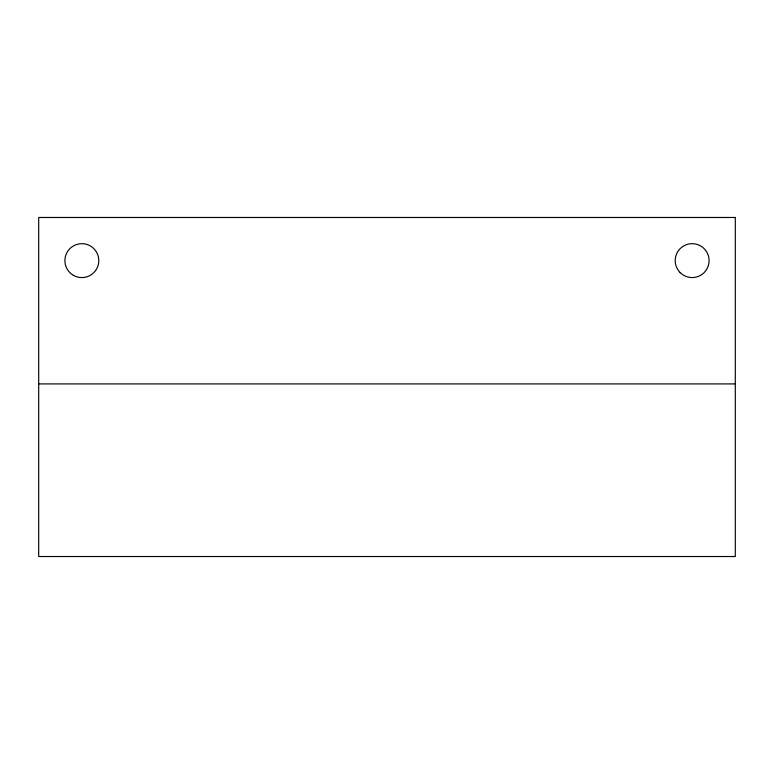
<?xml version="1.0" encoding="UTF-8"?>
<svg xmlns="http://www.w3.org/2000/svg" width="774" height="774" viewBox="0 0 774 774"><rect width="100%" height="100%" fill="white"/><g stroke="black" fill="none" stroke-linecap="round" stroke-linejoin="round"><path stroke-width="1.16" d="M38.7 383.914L735.3 383.914M735.3 217.475L38.7 217.475L38.7 556.525L735.3 556.525L735.3 217.475M680.162 272.612A16.951 16.951 0 0 0 708.52 265.018A16.951 16.951 0 0 0 687.757 244.255A16.951 16.951 0 0 0 680.162 272.612M73.375 275.312A16.951 16.951 0 0 0 98.801 260.625A16.951 16.951 0 0 0 73.375 245.948A16.951 16.951 0 0 0 73.375 275.312"/></g></svg>
